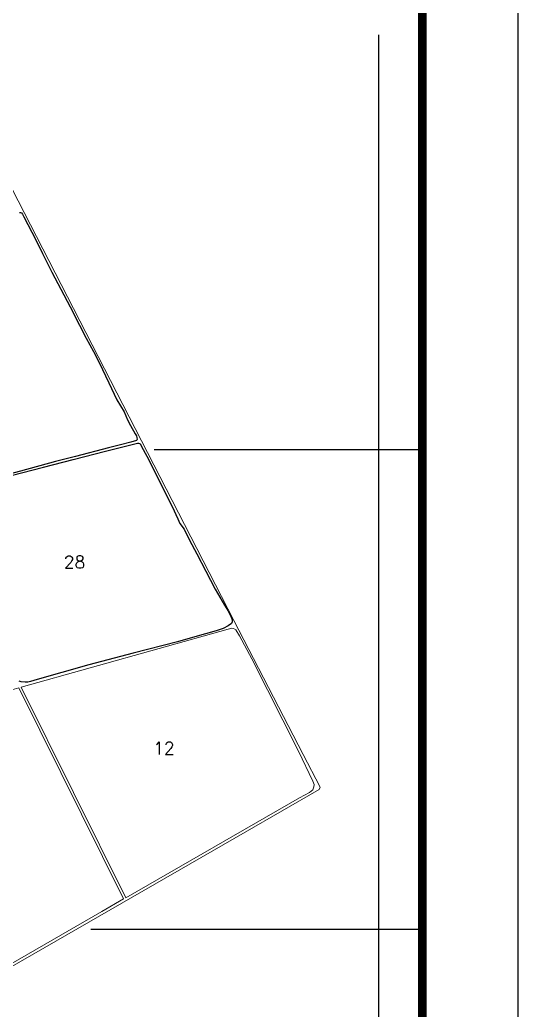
# Model space of a CAD drawing. Header units: millimetres. Extents: x 725091 to 729291, y 7781200 to 7787140.
# Drawn here: x 728253 to 729291, y 7783231 to 7785296 of the extents above; entities that cross this region are included whole.
import ezdxf

# ---------------------------------------------------------------- set-up
doc = ezdxf.new("R2010")
doc.units = ezdxf.units.MM
doc.linetypes.add('LIN0', pattern=[0])
for name, color, linetype, lineweight in [('0114000494', 1, 'Continuous', 0), ('0114000494012', 5, 'Continuous', 0), ('0114000494013', 5, 'Continuous', 0)]:
    doc.layers.add(name, color=color, linetype=linetype, lineweight=lineweight)
for name, color, linetype in [('0114000494027', 5, 'Continuous'), ('0114000494028', 5, 'Continuous'), ('MALHA', 8, 'Continuous'), ('MARGEM', 5, 'Continuous'), ('TEXTO', 7, 'Continuous')]:
    doc.layers.add(name, color=color, linetype=linetype)
doc.styles.add('Simplex', font='simplex.shx')

msp = doc.modelspace()

# ---------------------------------------------------------------- linework, layer by layer
at = {"layer": '0114000494', "linetype": 'Continuous'}
msp.add_lwpolyline([(728050.6, 7785306.2), (728223.6, 7784968.4), (728698.9, 7784044), (728843.4, 7783764.1), (728878.5, 7783696.4), (728876.7, 7783691.5), (728722.6, 7783602.4), (728115.9, 7783253.2), (728115.2, 7783253.2), (728113.7, 7783252.2), (728111.7, 7783251), (728109.2, 7783249.6), (728106.3, 7783248), (728103, 7783246.2), (728099.5, 7783244.2), (728095.9, 7783242.3), (728092.5, 7783240.3), (728089.1, 7783238.3), (728085.6, 7783236.3), (728081.9, 7783234.1), (728077.9, 7783231.7), (728073.7, 7783229.1)], dxfattribs=at)
at = {"layer": '0114000494012'}
msp.add_lwpolyline([(728255.8, 7783904.7), (728687.2, 7784025.9), (728694.6, 7784027.4), (728698, 7784027.2), (728703.2, 7784024.2), (728710.8, 7784011.5), (728736.2, 7783963.5), (728833.4, 7783771), (728863.2, 7783708.7), (728866, 7783701.9), (728865.6, 7783697.2), (728863.2, 7783690.8), (728856.4, 7783685.3), (728835.4, 7783673.8), (728473.3, 7783465.7), (728255.8, 7783904.7)], close=True, dxfattribs=at)
at = {"layer": '0114000494013'}
msp.add_lwpolyline([(728089.3, 7783244.3), (728082.5, 7783241.2), (728009.1, 7783389.6), (727819.4, 7783776.1), (727819, 7783779.3), (727819.8, 7783782.1), (727824.6, 7783785.3), (727845.4, 7783790.6), (728192.7, 7783888.6), (728241.2, 7783900.6), (728250.9, 7783903.4), (728469, 7783463.2), (728423.8, 7783437.2), (728089.3, 7783244.3)], close=True, dxfattribs=at)
at = {"layer": '0114000494027'}
msp.add_lwpolyline([(728251.7, 7784894.4), (728253.8, 7784894.2), (728256.2, 7784893.4), (728258.2, 7784890.9), (728261.2, 7784885.3), (728285.8, 7784837.6), (728300.2, 7784809), (728319.6, 7784770), (728338, 7784734.2), (728357.6, 7784697.7), (728377, 7784659.3), (728391.1, 7784632.5), (728406.4, 7784604.5), (728418.2, 7784581.8), (728438.2, 7784539.3), (728455.2, 7784504.1), (728469.9, 7784479), (728477.1, 7784462.1), (728483.6, 7784450.2), (728493, 7784432.9), (728495.7, 7784428.4), (728496.6, 7784424.4), (728496.9, 7784421.8), (728496.5, 7784419.5), (728496, 7784418.8), (728484.1, 7784415.5), (728462.7, 7784409.8), (728437.5, 7784403.4), (728368.8, 7784385.3), (728326.7, 7784375.1), (728253.8, 7784355), (728208.5, 7784343.5)], dxfattribs=at)
at = {"layer": '0114000494028'}
msp.add_lwpolyline([(728234.6, 7784346), (728301.7, 7784363.4), (728364.1, 7784379.5), (728431.4, 7784396.8), (728478.2, 7784408.8), (728495.1, 7784413), (728498, 7784413.4), (728499.8, 7784413.4), (728502.2, 7784412.7), (728503.6, 7784411.9), (728509.8, 7784400.4), (728521.8, 7784378.8), (728528.1, 7784365.3), (728542.1, 7784336.9), (728553.2, 7784313.9), (728570.4, 7784281.2), (728581.7, 7784256), (728586.5, 7784246.2), (728595, 7784234.3), (728606.3, 7784211.2), (728621.9, 7784182.6), (728640.3, 7784146.4), (728659.5, 7784109), (728679.4, 7784075.7), (728686.1, 7784064.2), (728691.3, 7784054.8), (728693, 7784050.8), (728695, 7784045.2), (728695.2, 7784041.2), (728693.8, 7784037.4), (728687, 7784032.7), (728676.4, 7784027), (728661.8, 7784022.1), (728617.7, 7784009.3), (728581.5, 7783999.5), (728488.8, 7783975.8), (728396.7, 7783951.1), (728340.4, 7783935.3), (728293.9, 7783922.4), (728281.9, 7783918.5), (728274.6, 7783916.3), (728269.3, 7783915.1), (728263.8, 7783914.9), (728255.7, 7783915.6), (728251.5, 7783917.3)], dxfattribs=at)
at = {"layer": 'MALHA', "elevation": 572.7}
for points in [[(729000, 7785264.6), (729000, 7782612), (729000, 7781868.6)], [(728532.7, 7784400), (729091.4, 7784400)], [(728401, 7783400), (729091.4, 7783400)]]:
    msp.add_lwpolyline(points, dxfattribs=at)
at = {"layer": 'MARGEM', "color": 174, "linetype": 'LIN0', "elevation": 572.7, "flags": 128}
msp.add_lwpolyline([(729291.4, 7781199.8), (729291.4, 7787139.8), (725091.4, 7787139.8), (725091.4, 7781199.8)], close=True, dxfattribs=at)
at = {"layer": 'MARGEM', "color": 174, "linetype": 'LIN0', "const_width": 18.2, "elevation": 572.7, "flags": 128}
msp.add_lwpolyline([(729091.4, 7781868.6), (729091.4, 7786939.8), (725291.4, 7786939.8), (725291.4, 7781868.6)], close=True, dxfattribs=at)

# ---------------------------------------------------------------- texts
at = {"layer": 'TEXTO', "linetype": 'Continuous', "style": 'Simplex'}
for s, p in [('28', (728344.4, 7784152.5)), ('12', (728530.8, 7783764.4))]:
    msp.add_text(s, height=26, dxfattribs=at).set_placement(p)

doc.saveas('drawing.dxf')
